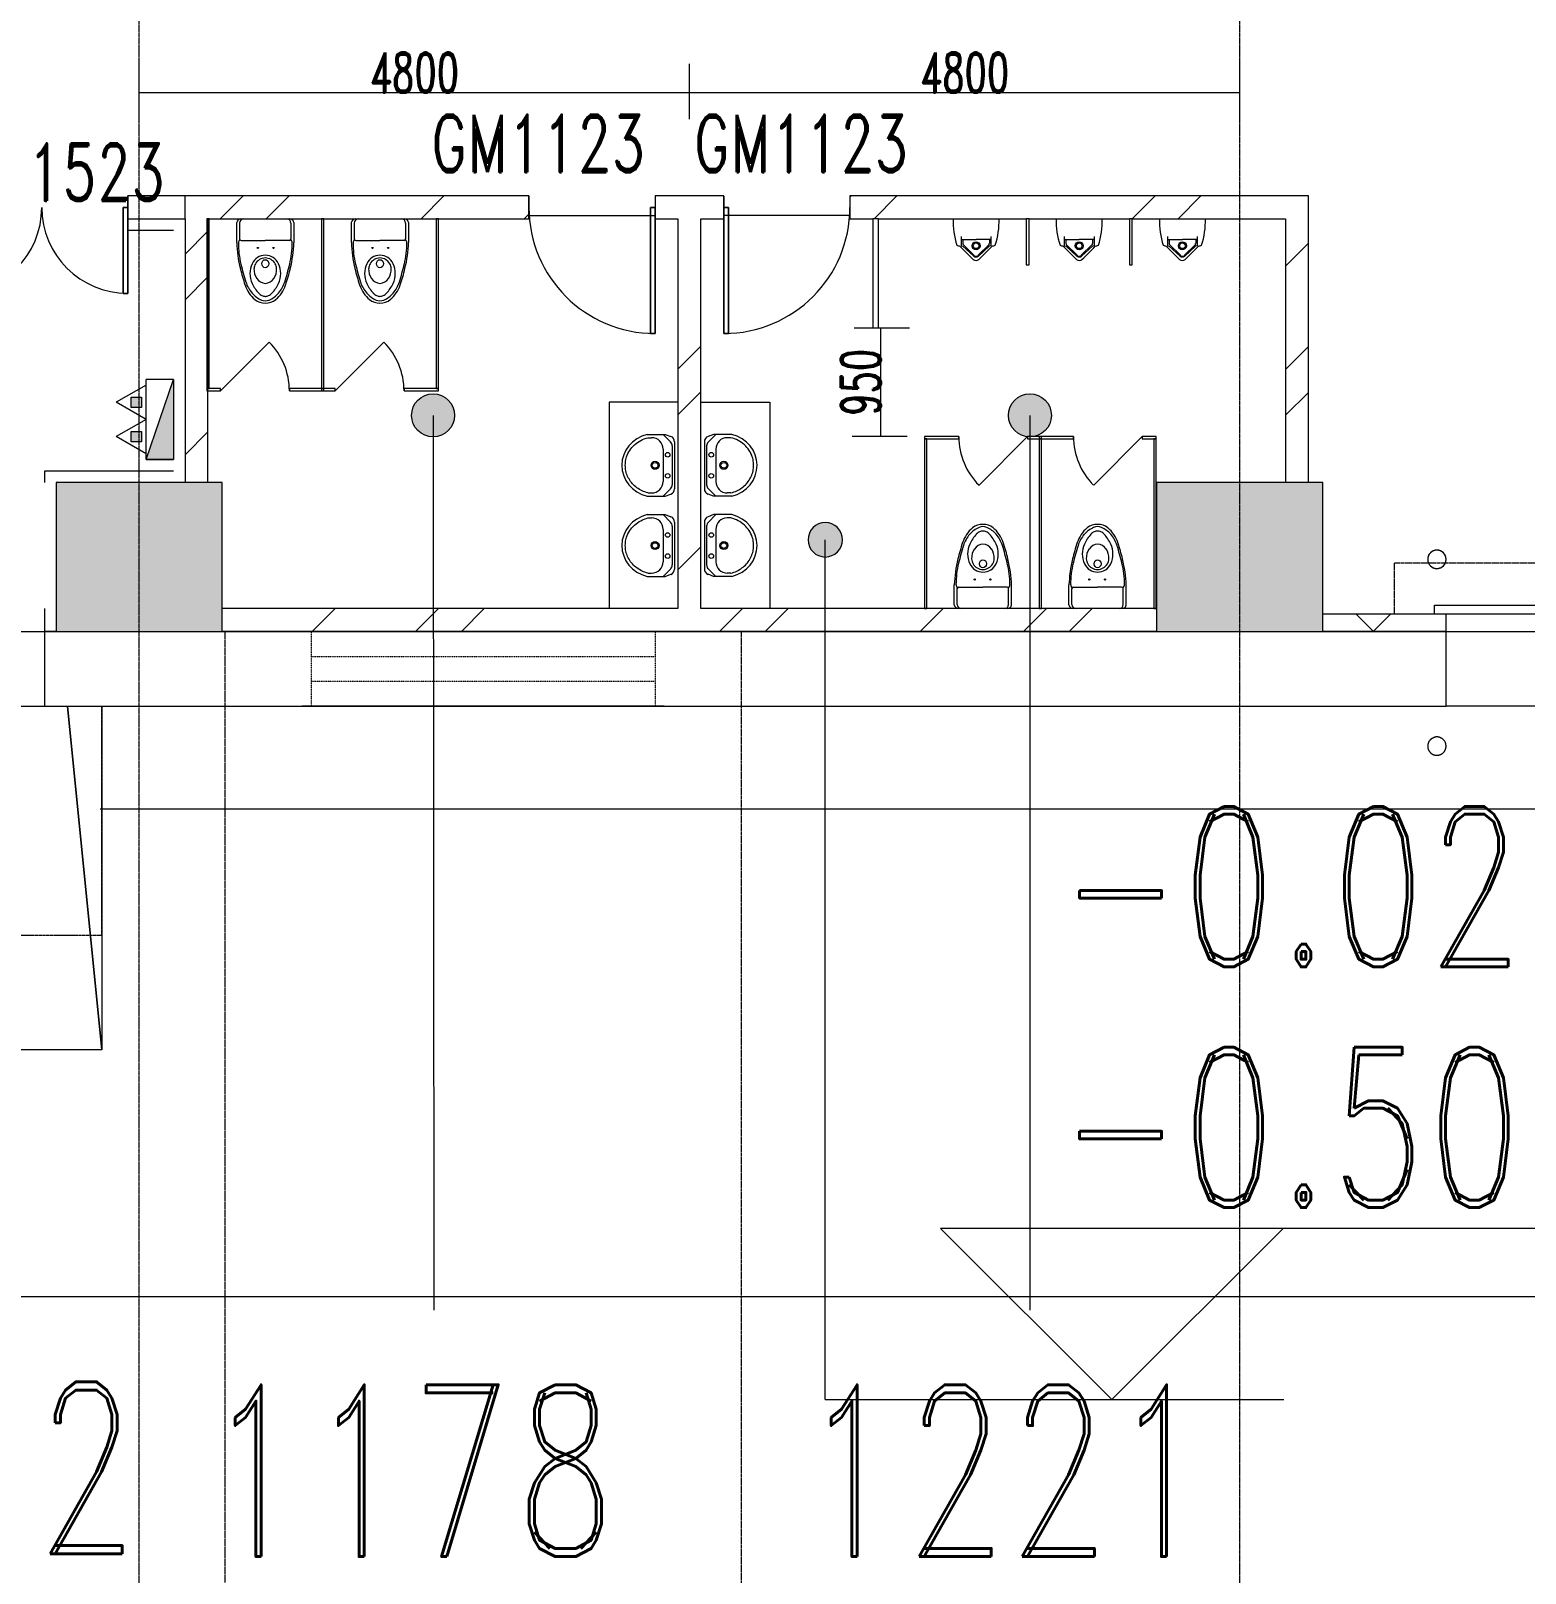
# Model space of a CAD drawing. Header units: millimetres. Extents: x -76632 to 443185, y -33181 to 192400.
# Drawn here: x 253455 to 266490, y -8215 to 5240 of the extents above; entities that cross this region are included whole.
import ezdxf

# ---------------------------------------------------------------- set-up
doc = ezdxf.new("R2010")
doc.units = ezdxf.units.MM
for name, pattern in [('1_1', [2, 1, -1]), ('Dash', [6.35, 3.175, -3.175]), ('DASH-2', [1.6, 0.8, -0.8]), ('轴网线', [22.04, 18.38, -1.83, 0, -1.83])]:
    doc.linetypes.add(name, pattern=pattern)
doc.layers.get('0').update_dxf_attribs({"color": 8})
doc.layers.get('Defpoints').update_dxf_attribs({"color": 8})
for name, color, linetype, lineweight in [('A-ANNO-DIMS', 8, 'Continuous', 9), ('A-ANNO-NOTE', 8, 'Continuous', 5), ('A-AREA-IDEN', 8, 'Continuous', 9), ('A-DETL', 8, 'Continuous', 18), ('A-DETL-GENF', 8, 'Continuous', 18), ('A-DETL-THIN', 8, 'Continuous', 5), ('A-DOOR', 8, 'Continuous', 5), ('A-DOOR-IDEN', 8, 'Continuous', 9), ('A-DOOR-OPNG', 8, 'Continuous', 5), ('A-FLOR', 8, 'Continuous', 5), ('A-GENM', 8, 'Continuous', 5), ('A-GLAZ', 8, 'Continuous', 5), ('A-WALL', 8, 'Continuous', 5), ('A-WALL-FNSH', 8, 'Continuous', 9), ('A-WALL-PATT', 8, 'Continuous', 9), ('M-EQPM', 8, 'Continuous', 5), ('P-SANR-FIXT', 8, 'Continuous', 5), ('Q-CASE', 8, '1_1', 5), ('Q-SPCQ', 8, 'Continuous', 5), ('S-COLS', 8, 'Continuous', 5), ('S-GRID', 8, 'Continuous', 9)]:
    doc.layers.add(name, color=color, linetype=linetype, lineweight=lineweight)
doc.styles.add('RomanD', font='romand__.ttf', dxfattribs={"width": 0.7, "height": 1500})
doc.styles.add('RomanD_1', font='romand__.ttf', dxfattribs={"width": 0.7, "height": 500})
doc.styles.add('RomanD_3', font='romand__.ttf', dxfattribs={"width": 0.7, "height": 1400})
doc.styles.add('RomanD_6', font='romand__.ttf', dxfattribs={"width": 0.65, "height": 350})
doc.dimstyles.new('0_5', dxfattribs={"dimscale": 304.8, "dimtxt": 351.251157, "dimasz": 0, "dimexe": 0.82021, "dimexo": 0.0625, "dimgap": 0, "dimtad": 1, "dimdec": 0, "dimzin": 0, "dimdsep": 46, "dimtxsty": 'RomanD_6', "dimblk1": 'NONE', "dimblk2": 'NONE', "dimsah": 1, "dimcen": 0.09, "dimazin": 0, "dimtfac": 1, "dimtdec": 4, "dimtix": 1, "dimtmove": 0, "dimatfit": 3, "dimfxl": 0.82021, "dimfxlon": 1, "dimtvp": 1, "dimtolj": 1, "dimtzin": 0, "dimlwd": 18, "dimlwe": 18, "dimarcsym": 2})
pattern_1 = [(45, (-4e-09, 0), (-1325.825, 1325.825), []), (45, (-4e-09, 400), (-1325.825, 1325.825), []), (45, (-4e-09, 1300), (-1325.825, 1325.825), [1875, -625])]

# ---------------------------------------------------------------- blocks, each defined once
blk = doc.blocks.new('X-ST-F3-01-C-001_HLP2_rvt-1-LAY-1F-1_500-A')
at = {"layer": 'S-COLS', "true_color": 0x808080}
for points in [[(255125, 0), (255125, 1300), (253675, 1300), (253675, 0), (254011, 0)], [(263275, 0), (264725, 0), (264725, 1300), (263275, 1300), (263275, 293)]]:
    blk.add_hatch(color=8, dxfattribs=at).paths.add_polyline_path(points, flags=0)
at = {"layer": 'S-COLS', "color": 7, "lineweight": 9}
for p, q in [((253675, 1300), (253675, 0)), ((255125, 1300), (253675, 1300)), ((255125, 0), (255125, 1300)), ((264725, 1300), (263275, 1300)), ((263275, 1300), (263275, 0)), ((264725, 0), (264725, 1300)), ((253675, 0), (255125, 0)), ((263275, 0), (264725, 0))]:
    blk.add_line(p, q, dxfattribs=at)
blk = doc.blocks.new('X-AR-F3-00-W-003_HLP2_rvt-1-LAY-1F-1_500-A')
at = {"layer": 'A-DETL', "color": 254, "linetype": 'Dash', "lineweight": 5, "true_color": 0xdddddd}
for p, q in [((255150, -13000), (255150, 0)), ((255150, 0), (259650, 0)), ((259650, 0), (259650, -13000))]:
    blk.add_line(p, q, dxfattribs=at)
blk = doc.blocks.new('双扇平开防火门_带观察窗 - FM乙1523-4643247-LAY-1F-1_500-A')
at = {"layer": 'A-DOOR'}
for p, q in [((-750, 0), (-750, 750)), ((-750, 750), (-710, 750)), ((-750, 750), (-750, 550)), ((-710, 750), (-750, 750)), ((-710, 750), (-710, 0)), ((-710, 550), (-710, 750)), ((750, 750), (710, 750)), ((710, 750), (710, 0)), ((750, 750), (710, 750)), ((710, 750), (710, 550)), ((750, 0), (750, 750)), ((750, 550), (750, 750)), ((-750, 550), (-750, 350)), ((-710, 350), (-710, 550)), ((710, 550), (710, 350)), ((750, 350), (750, 550)), ((-750, 350), (-750, 0)), ((-710, 0), (-710, 350)), ((710, 350), (710, 0)), ((750, 0), (750, 350)), ((-710, 0), (-750, 0)), ((-750, 0), (-710, 0)), ((710, 0), (750, 0)), ((710, 0), (750, 0))]:
    blk.add_line(p, q, dxfattribs=at)
for centre, start, end in [((-750, 0), 0, 90), ((750, 0), 90, 180)]:
    blk.add_arc(centre, 750, start, end, dxfattribs=at)
at = {"layer": 'A-DOOR-OPNG'}
for p, q in [((-750, 100), (-750, -100)), ((750, 100), (750, -100))]:
    blk.add_line(p, q, dxfattribs=at)
blk = doc.blocks.new('单扇平开防火门_带观察窗 - GM1123-4719313-LAY-1F-1_500-A')
at = {"layer": 'A-DOOR'}
for p, q in [((550, 1100), (510, 1100)), ((510, 1100), (510, 0)), ((510, 1100), (550, 1100)), ((510, 900), (510, 1100)), ((550, 0), (550, 1100)), ((550, 1100), (550, 900)), ((510, 700), (510, 900)), ((550, 900), (550, 700)), ((510, 0), (510, 700)), ((550, 700), (550, 0)), ((510, 0), (550, 0)), ((550, 0), (510, 0))]:
    blk.add_line(p, q, dxfattribs=at)
blk.add_arc((550, 0), 1100, 90, 180, dxfattribs=at)
at = {"layer": 'A-DOOR-OPNG'}
for p, q in [((-550, -100), (-550, 100)), ((-550, 70), (550, 70)), ((550, -99), (550, 100))]:
    blk.add_line(p, q, dxfattribs=at)
blk = doc.blocks.new('墙外卷帘门1 - JLM6050-4446901-LAY-1F-1_500-A')
at = {"layer": 'A-DOOR', "color": 7, "linetype": 'Dash'}
for p, q in [((-3450, 75), (-3450, 525)), ((-3450, 525), (3450, 525)), ((3450, 525), (3450, 75)), ((3450, 75), (-3450, 75))]:
    blk.add_line(p, q, dxfattribs=at)
at = {"layer": 'A-DOOR'}
for p, q in [((-3100, 155), (3100, 155)), ((-3100, 75), (-3100, 155)), ((3100, 155), (3100, 75)), ((3100, 75), (-3100, 75))]:
    blk.add_line(p, q, dxfattribs=at)
blk = doc.blocks.new('坡道 - 坡道-1838461-LAY-1F-1_500-A')
at = {"layer": 'Q-SPCQ'}
for p, q in [((-1400, -3000), (-1100, 0)), ((-1400, -900), (-1400, 0)), ((-1100, 0), (-1400, -3000)), ((-900, 0), (900, 0)), ((-900, 0), (900, 0)), ((1100, 0), (1400, -3000)), ((1400, -3000), (1100, 0)), ((1400, 0), (1400, -3000)), ((-1400, -3000), (-1400, -900)), ((-1400, -3000), (-1400, -900)), ((1400, -900), (1400, -3000)), ((1400, -3000), (-1400, -3000)), ((1400, -3000), (-1400, -3000))]:
    blk.add_line(p, q, dxfattribs=at)
blk = doc.blocks.new('单扇平开防火门_带观察窗 - GM1123-4719311-LAY-1F-1_500-A')
at = {"layer": 'A-DOOR'}
for p, q in [((510, -1100), (510, 0)), ((550, 0), (510, 0)), ((510, 0), (510, -700)), ((550, -700), (550, 0)), ((510, 0), (550, 0)), ((550, 0), (550, -1100)), ((510, -700), (510, -900)), ((550, -900), (550, -700)), ((510, -900), (510, -1100)), ((550, -1100), (550, -900)), ((550, -1100), (510, -1100)), ((510, -1100), (550, -1100))]:
    blk.add_line(p, q, dxfattribs=at)
blk.add_arc((550, 0), 1100, 180, 270, dxfattribs=at)
at = {"layer": 'A-DOOR-OPNG'}
for p, q in [((-550, 100), (-550, -100)), ((550, 99), (550, -100)), ((-550, -70), (550, -70))]:
    blk.add_line(p, q, dxfattribs=at)
blk = doc.blocks.new('坐便器带厕所隔断 内开门 - 坐便器带厕所隔断 内开门-3762917-LAY-1F-1_500-A')
at = {"layer": 'A-GENM'}
for p, q in [((-1020, 1500), (-1020, 1480)), ((-720, 1500), (-1020, 1500)), ((-720, 1480), (-720, 1500)), ((-120, 1500), (-544, 1076)), ((0, 1500), (-120, 1500)), ((-120, 1500), (-120, 1480)), ((0, 1480), (0, 1500)), ((-1000, 1480), (-1020, 1480)), ((-1020, 1480), (-1020, 0)), ((-1020, 1480), (-720, 1480)), ((-1000, 0), (-1000, 1480)), ((-120, 1480), (0, 1480)), ((0, 1480), (-20, 1480)), ((-20, 1480), (-20, 0)), ((0, 0), (0, 1480)), ((-1020, 0), (-1000, 0)), ((-20, 0), (0, 0))]:
    blk.add_line(p, q, dxfattribs=at)
blk.add_arc((-120, 1500), 600, 180, 225, dxfattribs=at)
at = {"layer": 'P-SANR-FIXT', "color": 7}
for p, q in [((-760, 32), (-760, 207)), ((-734, 37), (-734, 174)), ((-720, 188), (-510, 188)), ((-300, 188), (-510, 188)), ((-286, 37), (-286, 174)), ((-260, 32), (-260, 207))]:
    blk.add_line(p, q, dxfattribs=at)
for centre, radius in [((-582, 254), 5.14), ((-445, 254), 5.05)]:
    blk.add_circle(centre, radius, dxfattribs=at)
for centre, radius, start, end in [((-424, 492), 276, 129.7071, 162.2929), ((-456, 503), 223, 113.2547, 139.3114), ((-515, 601), 134, 87.8132, 129.7071), ((-510, 629), 86.3, 66.7453, 113.2547), ((-505, 594), 82.7, 93.6844, 114.3156), ((-505, 601), 134, 50.2929, 92.1868), ((-515, 594), 82.7, 65.6844, 86.3156), ((-564, 503), 223, 40.6886, 66.7453), ((-596, 492), 276, 17.7071, 50.2929), ((1669, -177), 2474, 162.2929, 165.7071), ((1487, -137), 2273, 162.3831, 166.4264), ((-414, 466), 279, 139.3114, 162.3831), ((-442, 477), 202, 154.7819, 205.2181), ((-310, 415), 348, 137.6844, 154.7819), ((-503, 465), 97.8, 94.2247, 146.1168), ((-503, 590), 87.7, 114.3156, 137.6844), ((-517, 465), 97.8, 33.8832, 85.7753), ((-517, 590), 87.7, 42.3156, 65.6844), ((-710, 415), 348, 25.2181, 42.3156), ((-606, 466), 279, 17.6169, 40.6886), ((-578, 477), 202, 334.7819, 25.2181), ((-2507, -137), 2273, 13.5736, 17.6169), ((-2689, -177), 2474, 14.2929, 17.7071), ((287, 175), 1047, 165.7071, 178.2929), ((-463, 439), 146, 146.1168, 181.8832), ((-517, 437), 91.4, 181.8832, 210.2355), ((-557, 439), 146, 358.1168, 33.8832), ((-503, 437), 91.4, 329.7645, 358.1168), ((-1307, 175), 1047, 1.7071, 14.2929), ((48, 210), 793, 166.4264, 180.0994), ((-510, 445), 127, 205.2181, 269.9685), ((-509, 442), 101, 210.2355, 269.3052), ((-511, 442), 101, 270.6948, 329.7645), ((-510, 445), 127, 270.0315, 334.7819), ((-1068, 210), 793, 359.9006, 13.5736), ((-716, 208), 28.6, 178.4819, 206.538), ((-681, 226), 68, 206.538, 221.3272), ((-720, 174), 14.1, 90, 180), ((-300, 174), 14.1, 360, 90), ((-339, 226), 68, 318.6728, 333.462), ((-304, 208), 28.6, 333.462, 1.5181), ((-723, 37), 37, 188.2862, 270), ((-697, 37), 37, 180, 270), ((-323, 37), 37, 270, 360), ((-297, 37), 37, 270, 351.7138)]:
    blk.add_arc(centre, radius, start, end, dxfattribs=at)
blk.add_ellipse((-510, 391), major_axis=(0, 35), ratio=0.857143, dxfattribs=at)
blk = doc.blocks.new('坐便器带厕所隔断 内开门 - 坐便器带厕所隔断 内开门-V66-LAY-1F-1_500-A')
at = {"layer": 'A-GENM'}
for p, q in [((-1020, 1500), (-1020, 1480)), ((-720, 1500), (-1020, 1500)), ((-720, 1480), (-720, 1500)), ((-120, 1500), (-544, 1076)), ((0, 1500), (-120, 1500)), ((-120, 1500), (-120, 1480)), ((0, 1480), (0, 1500)), ((-1000, 1480), (-1020, 1480)), ((-1020, 1480), (-1020, 0)), ((-1020, 1480), (-720, 1480)), ((-1000, 0), (-1000, 1480)), ((-120, 1480), (0, 1480)), ((0, 1480), (-20, 1480)), ((-20, 1480), (-20, 0)), ((0, 0), (0, 1480)), ((-1020, 0), (-1000, 0)), ((-20, 0), (0, 0))]:
    blk.add_line(p, q, dxfattribs=at)
blk.add_arc((-120, 1500), 600, 180, 225, dxfattribs=at)
at = {"layer": 'P-SANR-FIXT', "color": 7}
for p, q in [((-760, 32), (-760, 207)), ((-734, 37), (-734, 174)), ((-720, 188), (-510, 188)), ((-300, 188), (-510, 188)), ((-286, 37), (-286, 174)), ((-260, 32), (-260, 207))]:
    blk.add_line(p, q, dxfattribs=at)
for centre, radius in [((-582, 254), 5.14), ((-445, 254), 5.05)]:
    blk.add_circle(centre, radius, dxfattribs=at)
for centre, radius, start, end in [((-424, 492), 276, 129.7071, 162.2929), ((-456, 503), 223, 113.2547, 139.3114), ((-515, 601), 134, 87.8132, 129.7071), ((-510, 629), 86.3, 66.7453, 113.2547), ((-505, 594), 82.7, 93.6844, 114.3156), ((-505, 601), 134, 50.2929, 92.1868), ((-515, 594), 82.7, 65.6844, 86.3156), ((-564, 503), 223, 40.6886, 66.7453), ((-596, 492), 276, 17.7071, 50.2929), ((1669, -177), 2474, 162.2929, 165.7071), ((1487, -137), 2273, 162.3831, 166.4264), ((-414, 466), 279, 139.3114, 162.3831), ((-442, 477), 202, 154.7819, 205.2181), ((-310, 415), 348, 137.6844, 154.7819), ((-503, 465), 97.8, 94.2247, 146.1168), ((-503, 590), 87.7, 114.3156, 137.6844), ((-517, 465), 97.8, 33.8832, 85.7753), ((-517, 590), 87.7, 42.3156, 65.6844), ((-710, 415), 348, 25.2181, 42.3156), ((-606, 466), 279, 17.6169, 40.6886), ((-578, 477), 202, 334.7819, 25.2181), ((-2507, -137), 2273, 13.5736, 17.6169), ((-2689, -177), 2474, 14.2929, 17.7071), ((287, 175), 1047, 165.7071, 178.2929), ((-463, 439), 146, 146.1168, 181.8832), ((-517, 437), 91.4, 181.8832, 210.2355), ((-557, 439), 146, 358.1168, 33.8832), ((-503, 437), 91.4, 329.7645, 358.1168), ((-1307, 175), 1047, 1.7071, 14.2929), ((48, 210), 793, 166.4264, 180.0994), ((-510, 445), 127, 205.2181, 269.9685), ((-509, 442), 101, 210.2355, 269.3052), ((-511, 442), 101, 270.6948, 329.7645), ((-510, 445), 127, 270.0315, 334.7819), ((-1068, 210), 793, 359.9006, 13.5736), ((-716, 208), 28.6, 178.4819, 206.538), ((-681, 226), 68, 206.538, 221.3272), ((-720, 174), 14.1, 90, 180), ((-300, 174), 14.1, 360, 90), ((-339, 226), 68, 318.6728, 333.462), ((-304, 208), 28.6, 333.462, 1.5181), ((-723, 37), 37, 188.2862, 270), ((-697, 37), 37, 180, 270), ((-323, 37), 37, 270, 360), ((-297, 37), 37, 270, 351.7138)]:
    blk.add_arc(centre, radius, start, end, dxfattribs=at)
blk.add_ellipse((-510, 391), major_axis=(0, 35), ratio=0.857143, dxfattribs=at)
blk = doc.blocks.new('立式小便器-带隔板_左右可选 - 标准-3872505-LAY-1F-1_500-A')
at = {"layer": 'P-SANR-FIXT'}
for p, q in [((-313, 500), (-338, 500)), ((-338, 500), (-338, 100)), ((-313, 100), (-313, 500)), ((587, 500), (562, 500)), ((562, 500), (562, 100)), ((587, 100), (587, 500)), ((-338, 100), (-313, 100)), ((562, 100), (587, 100))]:
    blk.add_line(p, q, dxfattribs=at)
at = {"layer": 'P-SANR-FIXT', "color": 7}
for p, q in [((10, 338), (105, 424)), ((12, 323), (107, 418)), ((238, 323), (143, 418)), ((240, 338), (145, 424)), ((-5, 335), (10, 338)), ((-5, 255), (-5, 335)), ((-5, 280), (125, 280)), ((9, 280), (9, 316)), ((255, 280), (125, 280)), ((255, 335), (240, 338)), ((241, 280), (241, 316)), ((255, 255), (255, 335))]:
    blk.add_line(p, q, dxfattribs=at)
for radius in [35, 25]:
    blk.add_circle((125, 335), radius, dxfattribs=at)
for centre, radius, start, end in [((1944, -1508), 2692, 133.2063, 136.7027), ((125, 429), 35, 46.7937, 133.2063), ((125, 402), 30, 47.7154, 132.2846), ((125, 401), 25, 45, 135), ((-1694, -1508), 2692, 43.2973, 46.7937), ((601, 119), 677, 161.7998, 181.6033), ((-6, 257), 81.2, 96.7223, 116.0987), ((19, 316), 9.39, 135, 180), ((231, 316), 10, 0, 45), ((256, 257), 81.2, 63.9013, 83.2777), ((-351, 119), 677, 358.3967, 18.2002)]:
    blk.add_arc(centre, radius, start, end, dxfattribs=at)
blk = doc.blocks.new('立式小便器-带隔板_左右可选 - 标准-3881839-LAY-1F-1_500-A')
at = {"layer": 'P-SANR-FIXT', "color": 7}
for p, q in [((10, 338), (105, 424)), ((12, 323), (107, 418)), ((238, 323), (143, 418)), ((240, 338), (145, 424)), ((-5, 335), (10, 338)), ((-5, 255), (-5, 335)), ((-5, 280), (125, 280)), ((9, 280), (9, 316)), ((255, 280), (125, 280)), ((255, 335), (240, 338)), ((241, 280), (241, 316)), ((255, 255), (255, 335))]:
    blk.add_line(p, q, dxfattribs=at)
at = {"layer": 'P-SANR-FIXT'}
for p, q in [((587, 500), (562, 500)), ((562, 500), (562, 100)), ((587, 100), (587, 500)), ((562, 100), (587, 100))]:
    blk.add_line(p, q, dxfattribs=at)
at = {"layer": 'P-SANR-FIXT', "color": 7}
for radius in [35, 25]:
    blk.add_circle((125, 335), radius, dxfattribs=at)
for centre, radius, start, end in [((1944, -1508), 2692, 133.2063, 136.7027), ((125, 429), 35, 46.7937, 133.2063), ((125, 402), 30, 47.7154, 132.2846), ((125, 401), 25, 45, 135), ((-1694, -1508), 2692, 43.2973, 46.7937), ((601, 119), 677, 161.7998, 181.6033), ((-6, 257), 81.2, 96.7223, 116.0987), ((19, 316), 9.39, 135, 180), ((231, 316), 10, 0, 45), ((256, 257), 81.2, 63.9013, 83.2777), ((-351, 119), 677, 358.3967, 18.2002)]:
    blk.add_arc(centre, radius, start, end, dxfattribs=at)
blk = doc.blocks.new('洗脸盆-多个有台面有墙 2D - 1800-3767988-LAY-1F-1_500-A')
at = {"layer": 'P-SANR-FIXT'}
for p, q in [((125, 700), (1925, 700)), ((125, 100), (125, 700))]:
    blk.add_line(p, q, dxfattribs=at)
blk = doc.blocks.new('单个圆形有台面台盆 - 单个圆形有台面台盆-3767995-LAY-1F-1_500-A')
at = {"layer": 'P-SANR-FIXT'}
for p, q in [((-270, 269), (-270, 111)), ((270, 269), (270, 111)), ((-241, 262), (-241, 230)), ((241, 262), (241, 230)), ((-270, 130), (-205, 65)), ((-270, 111), (-251, 62)), ((-205, 30), (205, 30)), ((-169, 50), (169, 50)), ((-141, 130), (141, 130)), ((270, 130), (205, 65)), ((270, 111), (251, 62))]:
    blk.add_line(p, q, dxfattribs=at)
for centre, radius in [((0, 200), 35), ((0, 200), 25), ((-92, 90), 20), ((92, 90), 20)]:
    blk.add_circle(centre, radius, dxfattribs=at)
for centre, radius, start, end in [((-141, 230), 100, 180, 270), ((141, 230), 100, 270, 360), ((-205, 80), 50, 201, 270), ((-169, 100), 50, 225, 270), ((169, 100), 50, 270, 315), ((205, 80), 50, 270, 339)]:
    blk.add_arc(centre, radius, start, end, dxfattribs=at)
blk.add_ellipse((0, 190), major_axis=(0, 300), ratio=0.933333, start_param=4.980452, end_param=7.585919, dxfattribs=at)
blk.add_open_spline([(241, 262), (236, 280), (224, 313), (197, 359), (162, 398), (120, 429), (74, 450), (25, 460), (-25, 460), (-78, 449), (-131, 423), (-181, 381), (-219, 326), (-235, 284), (-241, 262)], degree=3, knots=[8.122045, 8.122045, 8.122045, 8.122045, 8.322465, 8.522886, 8.723306, 8.923727, 9.124147, 9.324568, 9.524988, 9.725409, 9.975934, 10.22646, 10.476986, 10.727511, 10.727511, 10.727511, 10.727511], dxfattribs=at)
blk = doc.blocks.new('立式小便器-带隔板_左右可选 - 标准-4505801-LAY-1F-1_500-A')
at = {"layer": 'P-SANR-FIXT'}
for p, q in [((-313, 500), (-338, 500)), ((-338, 500), (-338, 100)), ((-313, 100), (-313, 500)), ((-338, 100), (-313, 100))]:
    blk.add_line(p, q, dxfattribs=at)
at = {"layer": 'P-SANR-FIXT', "color": 7}
for p, q in [((10, 338), (105, 424)), ((12, 323), (107, 418)), ((238, 323), (143, 418)), ((240, 338), (145, 424)), ((-5, 335), (10, 338)), ((-5, 255), (-5, 335)), ((-5, 280), (125, 280)), ((9, 280), (9, 316)), ((255, 280), (125, 280)), ((255, 335), (240, 338)), ((241, 280), (241, 316)), ((255, 255), (255, 335))]:
    blk.add_line(p, q, dxfattribs=at)
for radius in [35, 25]:
    blk.add_circle((125, 335), radius, dxfattribs=at)
for centre, radius, start, end in [((1944, -1508), 2692, 133.2063, 136.7027), ((125, 429), 35, 46.7937, 133.2063), ((125, 402), 30, 47.7154, 132.2846), ((125, 401), 25, 45, 135), ((-1694, -1508), 2692, 43.2973, 46.7937), ((601, 119), 677, 161.7998, 181.6033), ((-6, 257), 81.2, 96.7223, 116.0987), ((19, 316), 9.39, 135, 180), ((231, 316), 10, 0, 45), ((256, 257), 81.2, 63.9013, 83.2777), ((-351, 119), 677, 358.3967, 18.2002)]:
    blk.add_arc(centre, radius, start, end, dxfattribs=at)
blk = doc.blocks.new('洗脸盆-多个有台面有墙 2D - 1800-3872858-LAY-1F-1_500-A')
at = {"layer": 'P-SANR-FIXT'}
for p, q in [((125, -100), (125, -700)), ((125, -700), (1925, -700))]:
    blk.add_line(p, q, dxfattribs=at)
blk = doc.blocks.new('单个圆形有台面台盆 - 单个圆形有台面台盆-3872865-LAY-1F-1_500-A')
at = {"layer": 'P-SANR-FIXT'}
for p, q in [((-270, -111), (-251, -62)), ((-270, -130), (-205, -65)), ((-270, -269), (-270, -111)), ((-205, -30), (205, -30)), ((-169, -50), (169, -50)), ((-141, -130), (141, -130)), ((270, -130), (205, -65)), ((270, -111), (251, -62)), ((270, -269), (270, -111)), ((-241, -262), (-241, -230)), ((241, -262), (241, -230))]:
    blk.add_line(p, q, dxfattribs=at)
for centre, radius in [((-92, -90), 20), ((92, -90), 20), ((0, -200), 35), ((0, -200), 25)]:
    blk.add_circle(centre, radius, dxfattribs=at)
for centre, radius, start, end in [((-205, -80), 50, 90, 159), ((-141, -230), 100, 90, 180), ((-169, -100), 50, 90, 135), ((141, -230), 100, 0, 90), ((169, -100), 50, 45, 90), ((205, -80), 50, 21, 90)]:
    blk.add_arc(centre, radius, start, end, dxfattribs=at)
blk.add_ellipse((0, -190), major_axis=(0, 300), ratio=0.933333, start_param=1.838859, end_param=4.444326, dxfattribs=at)
blk.add_open_spline([(241, -262), (236, -280), (224, -313), (197, -359), (162, -398), (120, -429), (74, -450), (25, -460), (-25, -460), (-78, -449), (-131, -423), (-181, -381), (-219, -326), (-235, -284), (-241, -262)], degree=3, knots=[8.122045, 8.122045, 8.122045, 8.122045, 8.322465, 8.522886, 8.723306, 8.923727, 9.124147, 9.324568, 9.524988, 9.725409, 9.975934, 10.22646, 10.476986, 10.727511, 10.727511, 10.727511, 10.727511], dxfattribs=at)
blk = doc.blocks.new('室内消火栓箱_带灭火器__左右式_ - SG24D65-P-4299218-LAY-1F-1_500-A')
at = {"layer": 'A-DETL-GENF', "lineweight": 5}
h = blk.add_hatch(color=256, dxfattribs=at)
h.paths.add_polyline_path([(-195, 370), (-195, 280), (-105, 280), (-105, 370), (-130, 370)], flags=0)
h.paths.add_polyline_path([(150, 370), (105, 370), (105, 280), (195, 280), (195, 370)], flags=0)
blk.add_hatch(color=256, dxfattribs=at).paths.add_polyline_path([(-350, 240), (-350, 0), (350, 0), (-283, 217)], flags=0)
for p, q in [((-300, 240), (-150, 500)), ((0, 240), (-150, 500)), ((0, 240), (150, 500)), ((300, 240), (150, 500)), ((-195, 370), (-105, 370)), ((-195, 280), (-195, 370)), ((-105, 280), (-195, 280)), ((-105, 370), (-105, 280)), ((105, 280), (105, 370)), ((105, 370), (195, 370)), ((195, 280), (105, 280)), ((195, 370), (195, 280)), ((-350, 240), (350, 240)), ((-350, 240), (350, 0)), ((-350, 240), (-350, 0)), ((-350, 240), (350, 0)), ((-350, 0), (-350, 240)), ((350, 0), (-350, 0)), ((350, 0), (-350, 0))]:
    blk.add_line(p, q, dxfattribs=at)
at = {"layer": 'M-EQPM'}
blk.add_line((350, 0), (350, 240), dxfattribs=at)
blk = doc.blocks.new('百叶窗-带贴面 - BYC3020-4864165-LAY-1F-1_500-A')
at = {"layer": 'A-GLAZ'}
for p, q in [((-1569, 425), (1591, 425)), ((1591, 425), (-1569, 425))]:
    blk.add_line(p, q, dxfattribs=at)
at = {"layer": 'A-GLAZ', "linetype": 'DASH-2'}
for p, q in [((-1489, -225), (-1489, 425)), ((1511, 425), (-1489, 425)), ((1511, -225), (1511, 425)), ((1511, 208), (-1489, 208)), ((1511, -8), (-1489, -8)), ((1511, -225), (-1489, -225))]:
    blk.add_line(p, q, dxfattribs=at)
blk = doc.blocks.new('混凝土雨棚1 - 混凝土雨棚-300mm-2000 2-V113-LAY-1F-1_500-A')
at = {"layer": 'Q-CASE'}
for p, q in [((1400, 2000), (-1400, 2000)), ((-1400, 2000), (-1400, 0)), ((1400, 900), (1400, 2000)), ((1400, 0), (1400, 900))]:
    blk.add_line(p, q, dxfattribs=at)
blk = doc.blocks.new('防撞柱 - 防撞柱-4749834-LAY-1F-1_500-A')
at = {"layer": 'Q-SPCQ', "flags": 128}
for points in [[(80, 0), (80, 3), (80, 6), (79, 10), (79, 13), (78, 16), (78, 19), (77, 22), (76, 25), (75, 28), (74, 31), (72, 34), (71, 37), (69, 40), (68, 42), (66, 45), (64, 48), (62, 50), (60, 53), (58, 55), (56, 57), (53, 60), (51, 62), (48, 64), (46, 66), (43, 67), (40, 69), (38, 71), (35, 72), (32, 73), (29, 75), (26, 76), (23, 77), (20, 77), (17, 78), (14, 79), (10, 79), (7, 80), (4, 80), (1, 80), (-2, 80), (-6, 80), (-9, 80), (-12, 79), (-15, 79), (-18, 78), (-21, 77), (-24, 76), (-27, 75), (-30, 74), (-33, 73), (-36, 71), (-39, 70), (-42, 68), (-44, 67), (-47, 65), (-50, 63), (-52, 61), (-54, 59), (-57, 56), (-59, 54), (-61, 52), (-63, 49), (-65, 47), (-67, 44), (-69, 41), (-70, 38), (-72, 36), (-73, 33), (-74, 30), (-75, 27), (-76, 24), (-77, 21), (-78, 18), (-79, 14), (-79, 11), (-80, 8), (-80, 5), (-80, 2), (-80, 0)], [(-80, 0), (-80, -3), (-80, -6), (-79, -10), (-79, -13), (-78, -16), (-78, -19), (-77, -22), (-76, -25), (-75, -28), (-74, -31), (-72, -34), (-71, -37), (-69, -40), (-68, -42), (-66, -45), (-64, -48), (-62, -50), (-60, -53), (-58, -55), (-56, -57), (-53, -60), (-51, -62), (-48, -64), (-46, -66), (-43, -67), (-40, -69), (-38, -71), (-35, -72), (-32, -73), (-29, -75), (-26, -76), (-23, -77), (-20, -77), (-17, -78), (-14, -79), (-10, -79), (-7, -80), (-4, -80), (-1, -80), (2, -80), (6, -80), (9, -80), (12, -79), (15, -79), (18, -78), (21, -77), (24, -76), (27, -75), (30, -74), (33, -73), (36, -71), (39, -70), (42, -68), (44, -67), (47, -65), (50, -63), (52, -61), (54, -59), (57, -56), (59, -54), (61, -52), (63, -49), (65, -47), (67, -44), (69, -41), (70, -38), (72, -36), (73, -33), (74, -30), (75, -27), (76, -24), (77, -21), (78, -18), (79, -14), (79, -11), (80, -8), (80, -5), (80, -2), (80, 0)]]:
    blk.add_lwpolyline(points, dxfattribs=at)
at = {"layer": 'Q-SPCQ'}
for start, end in [(360, 180), (180, 360)]:
    blk.add_arc((0, 0), 80, start, end, dxfattribs=at)
blk = doc.blocks.new('防撞柱 - 防撞柱-V119-LAY-1F-1_500-A')
at = {"layer": 'Q-SPCQ', "flags": 128}
for points in [[(80, 0), (80, 3), (80, 6), (79, 10), (79, 13), (78, 16), (78, 19), (77, 22), (76, 25), (75, 28), (74, 31), (72, 34), (71, 37), (69, 40), (68, 42), (66, 45), (64, 48), (62, 50), (60, 53), (58, 55), (56, 57), (53, 60), (51, 62), (48, 64), (46, 66), (43, 67), (40, 69), (38, 71), (35, 72), (32, 73), (29, 75), (26, 76), (23, 77), (20, 77), (17, 78), (14, 79), (10, 79), (7, 80), (4, 80), (1, 80), (-2, 80), (-6, 80), (-9, 80), (-12, 79), (-15, 79), (-18, 78), (-21, 77), (-24, 76), (-27, 75), (-30, 74), (-33, 73), (-36, 71), (-39, 70), (-42, 68), (-44, 67), (-47, 65), (-50, 63), (-52, 61), (-54, 59), (-57, 56), (-59, 54), (-61, 52), (-63, 49), (-65, 47), (-67, 44), (-69, 41), (-70, 38), (-72, 36), (-73, 33), (-74, 30), (-75, 27), (-76, 24), (-77, 21), (-78, 18), (-79, 14), (-79, 11), (-80, 8), (-80, 5), (-80, 2), (-80, 0)], [(-80, 0), (-80, -3), (-80, -6), (-79, -10), (-79, -13), (-78, -16), (-78, -19), (-77, -22), (-76, -25), (-75, -28), (-74, -31), (-72, -34), (-71, -37), (-69, -40), (-68, -42), (-66, -45), (-64, -48), (-62, -50), (-60, -53), (-58, -55), (-56, -57), (-53, -60), (-51, -62), (-48, -64), (-46, -66), (-43, -67), (-40, -69), (-38, -71), (-35, -72), (-32, -73), (-29, -75), (-26, -76), (-23, -77), (-20, -77), (-17, -78), (-14, -79), (-10, -79), (-7, -80), (-4, -80), (-1, -80), (2, -80), (6, -80), (9, -80), (12, -79), (15, -79), (18, -78), (21, -77), (24, -76), (27, -75), (30, -74), (33, -73), (36, -71), (39, -70), (42, -68), (44, -67), (47, -65), (50, -63), (52, -61), (54, -59), (57, -56), (59, -54), (61, -52), (63, -49), (65, -47), (67, -44), (69, -41), (70, -38), (72, -36), (73, -33), (74, -30), (75, -27), (76, -24), (77, -21), (78, -18), (79, -14), (79, -11), (80, -8), (80, -5), (80, -2), (80, 0)]]:
    blk.add_lwpolyline(points, dxfattribs=at)
blk = doc.blocks.new('高程点-说明仿宋-5 - 高程点-说明仿宋-5-4178024-LAY-1F-1_500-A')
at = {"layer": 'A-ANNO-NOTE', "lineweight": 9}
h = blk.add_hatch(color=256, dxfattribs=at)
edge = h.paths.add_edge_path(flags=0)
edge.add_arc((-5, 15), 0.3, 0, 180)
edge.add_arc((-5, 15), 0.3, 180, 360)
at = {"layer": 'A-ANNO-NOTE', "lineweight": 18}
for p, q in [((-5, 0), (-5, 15)), ((10.062, 2.987), (-2.987, 2.987)), ((0, 0), (-2.987, 2.987)), ((0, 0), (2.987, 2.987)), ((-5, 0), (3, 0))]:
    blk.add_line(p, q, dxfattribs=at)
for start, end in [(0, 180), (180, 360)]:
    blk.add_arc((-5, 15), 0.3, start, end, dxfattribs=at)
blk = doc.blocks.new('*D1458')
at = {"layer": 'A-ANNO-DIMS', "color": 0, "lineweight": 18, "transparency": 16777216}
for p, q in [((254400, 4470), (254400, 4951)), ((259200, 4470), (259200, 4951)), ((254400, 4701), (259200, 4701))]:
    blk.add_line(p, q, dxfattribs=at)
at = {"layer": 'Defpoints', "color": 0, "transparency": 16777216}
for p in [(259200, 4701), (254400, 4451), (259200, 4451)]:
    blk.add_point(p, dxfattribs=at)
at = {"layer": 'A-ANNO-DIMS', "color": 0, "lineweight": 18, "transparency": 16777216, "insert": (256800, 4876), "char_height": 350, "width": 972.7, "attachment_point": 5, "style": 'RomanD_6'}
blk.add_mtext('\\A1;4800', dxfattribs=at)
blk = doc.blocks.new('_None')
blk = doc.blocks.new('*D1459')
at = {"layer": 'A-ANNO-DIMS', "color": 0, "lineweight": 18, "transparency": 16777216}
for p, q in [((259200, 4470), (259200, 4951)), ((264000, 4470), (264000, 4951)), ((259200, 4701), (264000, 4701))]:
    blk.add_line(p, q, dxfattribs=at)
at = {"layer": 'Defpoints', "color": 0, "transparency": 16777216}
for p in [(264000, 4701), (259200, 4451), (264000, 4451)]:
    blk.add_point(p, dxfattribs=at)
at = {"layer": 'A-ANNO-DIMS', "color": 0, "lineweight": 18, "transparency": 16777216, "insert": (261600, 4876), "char_height": 350, "width": 972.7, "attachment_point": 5, "style": 'RomanD_6'}
blk.add_mtext('\\A1;4800', dxfattribs=at)
blk = doc.blocks.new('*D1439')
at = {"layer": 'A-ANNO-DIMS', "color": 0, "lineweight": 18, "transparency": 16777216}
for p, q in [((260638, 2650), (261119, 2650)), ((260869, 1700), (260869, 2650)), ((261100, 1700), (260619, 1700))]:
    blk.add_line(p, q, dxfattribs=at)
at = {"layer": 'Defpoints', "color": 0, "transparency": 16777216}
for p in [(260619, 2650), (260869, 2650), (261119, 1700)]:
    blk.add_point(p, dxfattribs=at)
at = {"layer": 'A-ANNO-DIMS', "color": 0, "lineweight": 18, "transparency": 16777216, "insert": (260694, 2175), "char_height": 350, "width": 729.52, "attachment_point": 5, "rotation": 90, "style": 'RomanD_6'}
blk.add_mtext('\\A1;950', dxfattribs=at)
blk = doc.blocks.new('*D1431')
at = {"layer": 'A-ANNO-DIMS', "color": 0, "lineweight": 18, "transparency": 16777216}
for p, q in [((19261, 131300), (19742, 131300)), ((19492, 130200), (19492, 131300)), ((19261, 130200), (19742, 130200)), ((259200, 4470), (259200, 4951)), ((264000, 4470), (264000, 4951)), ((259200, 4701), (264000, 4701))]:
    blk.add_line(p, q, dxfattribs=at)
at = {"layer": 'Defpoints', "color": 0, "transparency": 16777216}
for p in [(19242, 131300), (19492, 131300), (19242, 130200), (264000, 4701), (259200, 4451), (264000, 4451)]:
    blk.add_point(p, dxfattribs=at)
at = {"layer": 'A-ANNO-DIMS', "color": 0, "lineweight": 18, "transparency": 16777216, "insert": (19317, 130750), "char_height": 350, "width": 972.7, "attachment_point": 5, "rotation": 90, "style": 'RomanD_6'}
blk.add_mtext('\\A1;1100', dxfattribs=at)
at = {"layer": 'A-ANNO-DIMS', "color": 0, "lineweight": 18, "transparency": 16777216, "insert": (261600, 4876), "char_height": 350, "width": 972.7, "attachment_point": 5, "style": 'RomanD_6'}
blk.add_mtext('\\A1;4800', dxfattribs=at)
blk = doc.blocks.new('*D1432')
at = {"layer": 'A-ANNO-DIMS', "color": 0, "lineweight": 18, "transparency": 16777216}
for p, q in [((19261, 133750), (19742, 133750)), ((19492, 131300), (19492, 133750)), ((19261, 131300), (19742, 131300)), ((260638, 2650), (261119, 2650)), ((260869, 1700), (260869, 2650)), ((261100, 1700), (260619, 1700))]:
    blk.add_line(p, q, dxfattribs=at)
at = {"layer": 'Defpoints', "color": 0, "transparency": 16777216}
for p in [(19242, 133750), (19492, 133750), (19242, 131300), (260619, 2650), (260869, 2650), (261119, 1700)]:
    blk.add_point(p, dxfattribs=at)
at = {"layer": 'A-ANNO-DIMS', "color": 0, "lineweight": 18, "transparency": 16777216, "char_height": 350, "attachment_point": 5, "rotation": 90, "style": 'RomanD_6'}
for s, insert, width in [('\\A1;2450', (19317, 132525), 972.7), ('\\A1;950', (260694, 2175), 729.52)]:
    blk.add_mtext(s, dxfattribs=dict(at, insert=insert, width=width))

msp = doc.modelspace()

# ---------------------------------------------------------------- hatches: boundary and pattern name
at = {"layer": 'A-AREA-IDEN', "lineweight": 18, "transparency": 33554687}
h = msp.add_hatch(color=256, dxfattribs=at)
edge = h.paths.add_edge_path(flags=0)
edge.add_arc((256963.7, 1885.9), 187.5, 0, 360)
h = msp.add_hatch(color=256, dxfattribs=at)
edge = h.paths.add_edge_path(flags=0)
edge.add_arc((262169.5, 1885.9), 187.5, 0, 360)
at = {"layer": 'A-WALL-PATT', "lineweight": 5, "transparency": 33554687}
h = msp.add_hatch(dxfattribs=at)
h.set_pattern_fill('FP_10', color=256, style=0, pattern_type=2)
h.set_pattern_definition(pattern_1)
h.paths.add_polyline_path([(254800, 1300), (255000, 1300), (255000, 3800), (254800, 3800), (254800, 2465.7)], flags=0)
h = msp.add_hatch(dxfattribs=at)
h.set_pattern_fill('FP_10', color=256, style=0, pattern_type=2)
h.set_pattern_definition(pattern_1)
h.paths.add_polyline_path([(259300, 3600), (259500, 3600), (259500, 3800), (258900, 3800), (258900, 3600), (259100, 3600)], flags=0)
h.paths.add_polyline_path([(255430, 3600), (257800, 3600), (257800, 3800), (255000, 3800), (255000, 3600)], flags=0)
h.paths.add_polyline_path([(264400, 3600), (264400, 3800), (260600, 3800), (260600, 3600), (263062.5, 3600)], flags=0)
h = msp.add_hatch(dxfattribs=at)
h.set_pattern_fill('FP_10', color=256, style=0, pattern_type=2)
h.set_pattern_definition(pattern_1)
h.paths.add_polyline_path([(264535.3, 1300), (264600, 1300), (264600, 3800), (264400, 3800), (264400, 1300)], flags=0)
h = msp.add_hatch(dxfattribs=at)
h.set_pattern_fill('FP_10', color=256, style=0, pattern_type=2)
h.set_pattern_definition(pattern_1)
h.paths.add_polyline_path([(259300, 200), (259300, 3600), (259100, 3600), (259100, 200)], flags=0)
h = msp.add_hatch(dxfattribs=at)
h.set_pattern_fill('FP_10', color=256, style=0, pattern_type=2)
h.set_pattern_definition(pattern_1)
h.paths.add_polyline_path([(262526.1, 0), (263275, 0), (263275, 200), (255125, 200), (255125, 0), (259687.7, 0)], flags=0)
h.paths.add_polyline_path([(253575, 0), (253675, 3.6), (253675, 200), (253575, 200), (253575, 53.7)], flags=0)
h.paths.add_polyline_path([(251500, 0), (251775, 0), (251775, 200), (251500, 200), (251500, 2.5)], flags=0)
h.paths.add_polyline_path([(249800, 0), (250000, 0), (250000, 200), (246740, 200), (246740, 0), (248333.9, 0)], flags=0)
h.paths.add_polyline_path([(251000, 0), (251000, 200), (250500, 200), (250500, 0)], flags=0)
h.paths.add_polyline_path([(246240, 0), (246240, 200), (245525, 200), (245525, 0)], flags=0)
h = msp.add_hatch(dxfattribs=at)
h.set_pattern_fill('FP_11', color=256, style=0, pattern_type=2)
h.set_pattern_definition([(45, (-4e-09, 0), (-1060.66, 1060.66), []), (135, (-4e-09, 0), (-1060.66, -1060.66), [])])
h.paths.add_polyline_path([(291350, 0), (291350, 150), (283800, 150), (283800, 0)], flags=0)
h.paths.add_polyline_path([(265800, 0), (265800, 150), (264725, 150), (264725, 0), (265364.5, 0)], flags=0)
h.paths.add_polyline_path([(274325, 0), (276900.3, 0), (276900.3, 150), (274325, 150), (274325, 74.3)], flags=0)
h.paths.add_polyline_path([(271800, 0), (272875, 0), (272875, 150), (271800, 150)], flags=0)
h.paths.add_polyline_path([(282350, 0), (282350, 150), (279900.3, 150), (279900.3, 0)], flags=0)

# ---------------------------------------------------------------- linework, layer by layer
at = {"layer": 'A-AREA-IDEN', "lineweight": 18, "transparency": 33554687}
for p, q in [((256963.7, 1885.9), (256969.5, -5920.6)), ((262169.5, 1885.9), (262169.5, -5920.6))]:
    msp.add_line(p, q, dxfattribs=at)
for centre in [(256963.7, 1885.9), (262169.5, 1885.9)]:
    msp.add_circle(centre, 187.5, dxfattribs=at)
at = {"layer": 'A-DETL-THIN', "transparency": 33554687}
msp.add_line((232700, -5800), (290991.7, -5800), dxfattribs=at)
at = {"layer": 'A-FLOR', "transparency": 33554687}
for p, q in [((251775, 0), (253575, 0)), ((265800, 0), (271800, 0)), ((276415.3, -1550), (254060, -1550))]:
    msp.add_line(p, q, dxfattribs=at)
at = {"layer": 'A-WALL', "lineweight": 9, "transparency": 33554687}
for p, q in [((254300, 3800), (254300, 3600)), ((257800, 3800), (254300, 3800)), ((257800, 3600), (257800, 3800)), ((259500, 3800), (258900, 3800)), ((258900, 3800), (258900, 3600)), ((259500, 3600), (259500, 3800)), ((264600, 3800), (260600, 3800)), ((260600, 3800), (260600, 3600)), ((264600, 1300), (264600, 3800)), ((254300, 3600), (254800, 3600)), ((254800, 3600), (254800, 1300)), ((255000, 1300), (255000, 3600)), ((255000, 3600), (257800, 3600)), ((258900, 3600), (259100, 3600)), ((259100, 3600), (259100, 200)), ((259300, 3600), (259500, 3600)), ((259300, 200), (259300, 3600)), ((260600, 3600), (260800, 3600)), ((260850, 3600), (262137.5, 3600)), ((262162.5, 3600), (263037.5, 3600)), ((263062.5, 3600), (264400, 3600)), ((264400, 3600), (264400, 1300)), ((253575, 200), (253575, 0)), ((259100, 200), (255125, 200)), ((263275, 200), (259300, 200)), ((265800, 150), (264725, 150)), ((265800, 0), (265800, 150)), ((253575, 0), (253675, 0)), ((253675, 0), (253575, 0)), ((255125, 0), (263275, 0)), ((263275, 0), (255125, 0)), ((265800, 0), (264725, 0)), ((264725, 0), (265800, 0))]:
    msp.add_line(p, q, dxfattribs=at)
at = {"layer": 'A-WALL', "transparency": 33554687}
for p, q in [((254800, 3600), (254800, 3800)), ((260800, 3600), (260800, 2650)), ((260850, 3600), (260800, 3600)), ((260850, 2650), (260850, 3600)), ((260800, 2650), (260850, 2650)), ((251775, 0), (253575, 0)), ((265800, 0), (271800, 0)), ((271800, -650), (265800, -650))]:
    msp.add_line(p, q, dxfattribs=at)
at = {"layer": 'A-WALL-FNSH', "lineweight": 5, "transparency": 33554687}
for p, q in [((254300, 3600), (254300, 3500)), ((254300, 3500), (254700, 3500)), ((254700, 1400), (253575, 1400)), ((253575, 1400), (253575, 1300)), ((253575, 0), (253575, -650)), ((265800, -650), (265800, 0)), ((253575, -650), (265800, -650))]:
    msp.add_line(p, q, dxfattribs=at)
at = {"layer": 'S-GRID', "linetype": '轴网线', "transparency": 33554687}
for p, q in [((254400, -17706.2), (254400, 174400)), ((264000, -17706.2), (264000, 174400)), ((-16000, 0), (308800, 0))]:
    msp.add_line(p, q, dxfattribs=at)

# ---------------------------------------------------------------- block references
at = {"lineweight": 5, "transparency": 33554687}
for name in ['X-AR-F3-00-W-003_HLP2_rvt-1-LAY-1F-1_500-A', 'X-ST-F3-01-C-001_HLP2_rvt-1-LAY-1F-1_500-A']:
    msp.add_blockref(name, (0, 0), dxfattribs=at)
at = {"layer": 'A-ANNO-NOTE', "lineweight": 18, "transparency": 33554687, "xscale": 500, "yscale": 500, "zscale": 500}
msp.add_blockref('高程点-说明仿宋-5 - 高程点-说明仿宋-5-4178024-LAY-1F-1_500-A', (262884.5, -6700), dxfattribs=at)
at = {"layer": 'A-DOOR', "transparency": 33554687, "rotation": 180}
for name, p in [('双扇平开防火门_带观察窗 - FM乙1523-4643247-LAY-1F-1_500-A', (253550, 3700)), ('单扇平开防火门_带观察窗 - GM1123-4719313-LAY-1F-1_500-A', (260050, 3700))]:
    msp.add_blockref(name, p, dxfattribs=at)
at = {"layer": 'A-DOOR', "transparency": 33554687}
for name, p in [('单扇平开防火门_带观察窗 - GM1123-4719311-LAY-1F-1_500-A', (258350, 3700)), ('墙外卷帘门1 - JLM6050-4446901-LAY-1F-1_500-A', (268800, 75))]:
    msp.add_blockref(name, p, dxfattribs=at)
at = {"layer": 'A-GENM', "transparency": 33554687, "rotation": 180}
for name, p in [('坐便器带厕所隔断 内开门 - 坐便器带厕所隔断 内开门-3762917-LAY-1F-1_500-A', (254990, 3600)), ('坐便器带厕所隔断 内开门 - 坐便器带厕所隔断 内开门-V66-LAY-1F-1_500-A', (255990, 3600)), ('混凝土雨棚1 - 混凝土雨棚-300mm-2000 2-V113-LAY-1F-1_500-A', (252675, -650))]:
    msp.add_blockref(name, p, dxfattribs=at)
at = {"layer": 'A-GENM', "transparency": 33554687}
for name, p in [('坐便器带厕所隔断 内开门 - 坐便器带厕所隔断 内开门-V66-LAY-1F-1_500-A', (262270, 200)), ('坐便器带厕所隔断 内开门 - 坐便器带厕所隔断 内开门-3762917-LAY-1F-1_500-A', (263270, 200))]:
    msp.add_blockref(name, p, dxfattribs=at)
at = {"layer": 'A-GLAZ', "transparency": 33554687, "rotation": 180}
msp.add_blockref('百叶窗-带贴面 - BYC3020-4864165-LAY-1F-1_500-A', (257411.4, -225), dxfattribs=at)
at = {"layer": 'M-EQPM', "transparency": 33554687, "rotation": 90}
msp.add_blockref('室内消火栓箱_带灭火器__左右式_ - SG24D65-P-4299218-LAY-1F-1_500-A', (254700, 1850), dxfattribs=at)
at = {"layer": 'P-SANR-FIXT', "transparency": 33554687}
for name, p, rotation in [('立式小便器-带隔板_左右可选 - 标准-4505801-LAY-1F-1_500-A', (261825, 3700), 180), ('立式小便器-带隔板_左右可选 - 标准-3872505-LAY-1F-1_500-A', (262725, 3700), 180), ('立式小便器-带隔板_左右可选 - 标准-3881839-LAY-1F-1_500-A', (263625, 3700), 180), ('洗脸盆-多个有台面有墙 2D - 1800-3872858-LAY-1F-1_500-A', (259200, 2125), 270), ('洗脸盆-多个有台面有墙 2D - 1800-3767988-LAY-1F-1_500-A', (259200, 2125), 270), ('单个圆形有台面台盆 - 单个圆形有台面台盆-3872865-LAY-1F-1_500-A', (259100, 1450), 270), ('单个圆形有台面台盆 - 单个圆形有台面台盆-3767995-LAY-1F-1_500-A', (259300, 1450), 270), ('单个圆形有台面台盆 - 单个圆形有台面台盆-3872865-LAY-1F-1_500-A', (259100, 750), 270), ('单个圆形有台面台盆 - 单个圆形有台面台盆-3767995-LAY-1F-1_500-A', (259300, 750), 270)]:
    msp.add_blockref(name, p, dxfattribs=dict(at, rotation=rotation))
at = {"layer": 'Q-SPCQ', "transparency": 33554687}
for name, p in [('防撞柱 - 防撞柱-4749834-LAY-1F-1_500-A', (265720, 630)), ('坡道 - 坡道-1838461-LAY-1F-1_500-A', (252675, -650)), ('防撞柱 - 防撞柱-V119-LAY-1F-1_500-A', (265720, -1000))]:
    msp.add_blockref(name, p, dxfattribs=at)

# ---------------------------------------------------------------- texts
at = {"layer": 'A-ANNO-NOTE', "lineweight": 9, "transparency": 33554687, "char_height": 1400, "width": 6537.762, "attachment_point": 1, "style": 'RomanD_3'}
for s, insert in [('-0.020', (262435.8, -1526.1)), ('-0.500', (262435.8, -3626.1))]:
    msp.add_mtext(s, dxfattribs=dict(at, insert=insert))
at = {"layer": 'A-AREA-IDEN', "transparency": 33554687, "char_height": 1500, "width": 4826.159, "attachment_point": 1, "style": 'RomanD'}
for s, insert in [('1222', (250787.5, -6545.4)), ('1178', (254967.5, -6570.4)), ('1221', (260167.5, -6570.4))]:
    msp.add_mtext(s, dxfattribs=dict(at, insert=insert))
at = {"layer": 'A-DOOR-IDEN', "transparency": 33554687, "char_height": 500, "attachment_point": 1, "style": 'RomanD_1'}
for s, insert, width in [('GM1123', (256944.3, 4508.4), 2637.552), ('GM1123', (259236.9, 4508.4), 2637.552), ('1523', (253429, 4257.6), 1683.544)]:
    msp.add_mtext(s, dxfattribs=dict(at, insert=insert, width=width))

# ---------------------------------------------------------------- dimensions: what is measured, and where the dimension line sits
at = {"layer": 'A-ANNO-DIMS', "lineweight": 18, "transparency": 33554687}
for base, p1, p2, override, picture, middle in [((19492.1, 133750), (19242.1, 131300), (19242.1, 133750), {"dimpost": '<>', "dimfxl": 2450}, '*D1432', (19317.1, 132525)), ((19492.1, 131300), (19242.1, 130200), (19242.1, 131300), {"dimpost": '<>', "dimfxl": 1100}, '*D1431', (19317.1, 130750)), ((260868.9, 2650), (261118.9, 1700), (260618.9, 2650), {"dimpost": '<>', "dimfxl": 1073.545528}, '*D1439', (260693.9, 2175))]:
    dim = msp.add_linear_dim(base=base, p1=p1, p2=p2, angle=90, dimstyle='0_5', override=override, dxfattribs=at)
    dim.commit()
    dim.dimension.update_dxf_attribs({"geometry": picture, "text_midpoint": middle})
for base, p1, p2, picture, middle in [((259200, 4701.4), (254400, 4451.4), (259200, 4451.4), '*D1458', (256800, 4876.4)), ((264000, 4701.4), (259200, 4451.4), (264000, 4451.4), '*D1459', (261600, 4876.4))]:
    dim = msp.add_linear_dim(base=base, p1=p1, p2=p2, dimstyle='0_5', override={"dimpost": '<>', "dimfxl": 4800}, dxfattribs=at)
    dim.commit()
    dim.dimension.update_dxf_attribs({"geometry": picture, "text_midpoint": middle})

doc.saveas('drawing.dxf')
